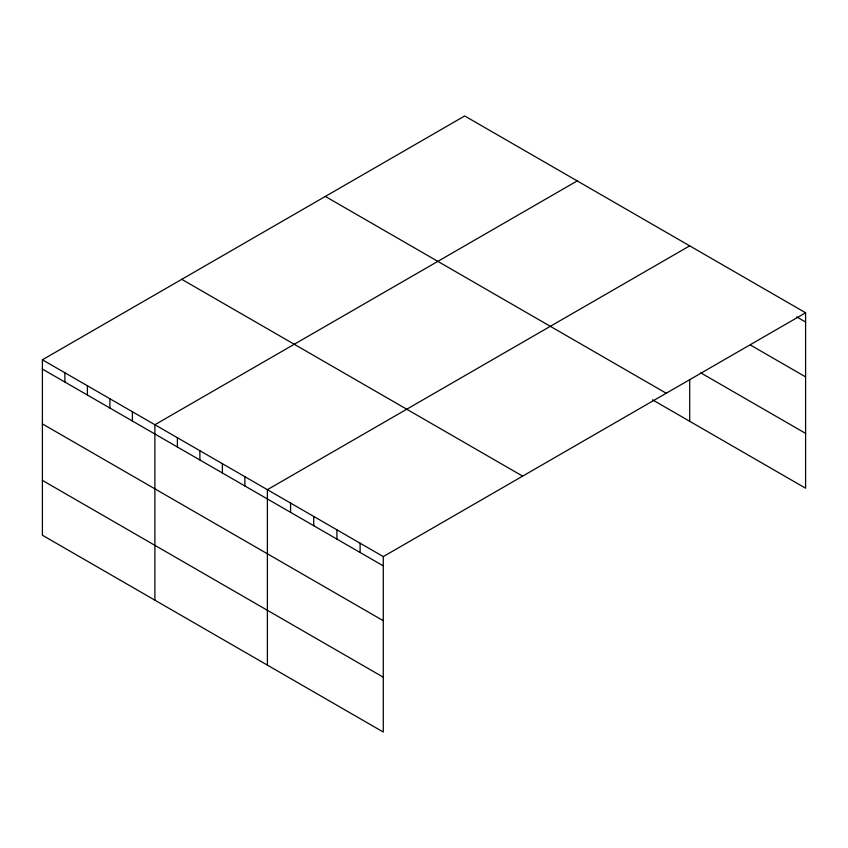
<?xml version="1.0" encoding="UTF-8"?>
<svg xmlns="http://www.w3.org/2000/svg" width="848" height="848" viewBox="0 0 848 848"><rect width="100%" height="100%" fill="white"/><g stroke="black" fill="none" stroke-linecap="round" stroke-linejoin="round"><path stroke-width="1.27" d="M805.6 312.774L383.285 556.595L383.285 732.036L42.4 535.226L42.4 359.785L464.715 115.964L805.6 312.774L805.6 488.215L652.578 399.864M577.212 180.91L154.887 424.731L154.887 600.172M689.7 245.856L267.385 489.678L267.385 665.118M796.77 316.951L805.6 322.049M750.406 345.019L805.6 376.883M700.734 372.834L805.6 433.381M325.356 196.429L666.231 393.239M181.769 279.331L522.644 476.131M42.4 359.785L383.285 556.595M42.4 369.06L383.285 565.87M42.4 423.894L383.285 620.704M42.4 480.392L383.285 677.202M689.7 379.522L689.7 421.297M360.103 543.218L360.103 552.493M336.921 529.83L336.921 539.105M313.739 516.453L313.739 525.718M290.567 503.065L290.567 512.34M244.881 476.693L244.881 485.968M222.388 463.708L222.388 472.983M199.884 450.712L199.884 459.987M177.391 437.727L177.391 447.002M132.394 411.746L132.394 421.021M109.89 398.761L109.89 408.036M87.397 385.766L87.397 395.041M64.893 372.781L64.893 382.056"/></g></svg>
